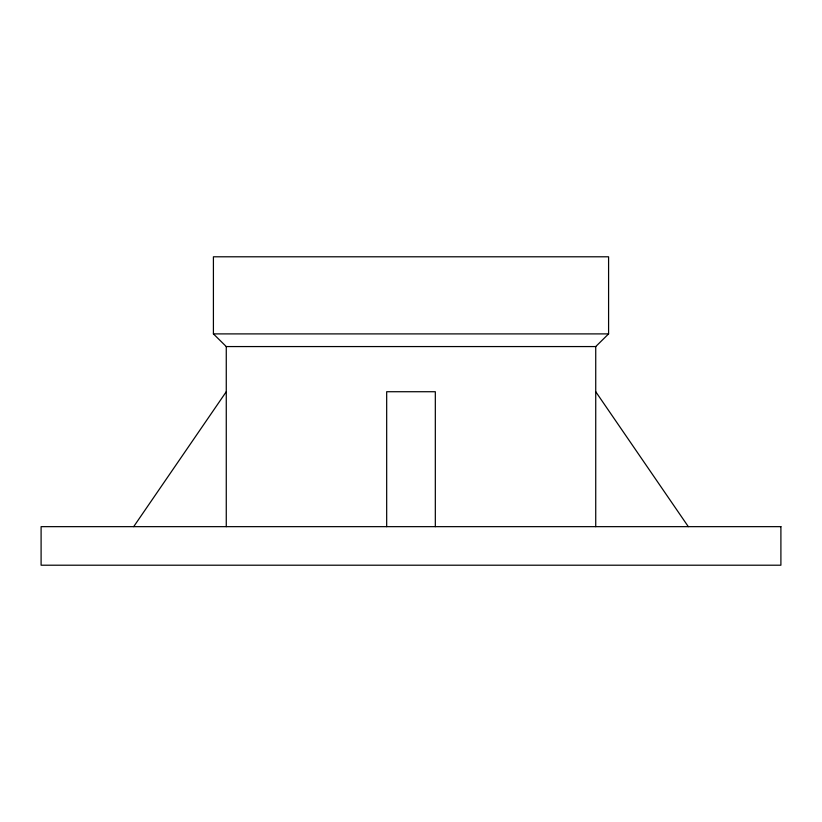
<?xml version="1.0" encoding="UTF-8"?>
<svg xmlns="http://www.w3.org/2000/svg" width="822" height="822" viewBox="0 0 822 822"><rect width="100%" height="100%" fill="white"/><g stroke="black" fill="none" stroke-linecap="round" stroke-linejoin="round"><path stroke-width="1.23" d="M133.678 526.655L226.266 391.724M595.734 346.565L608.588 333.896L608.588 256.793L213.412 256.793L213.412 333.896L226.266 346.565L595.734 346.565L595.734 526.655M213.412 333.896L608.588 333.896M595.734 391.724L688.322 526.655M435.321 526.655L435.321 391.724L386.679 391.724L386.679 526.655M226.266 346.565L226.266 526.655M780.9 526.655L41.1 526.655L41.1 565.207L780.9 565.207L780.9 526.655"/></g></svg>
